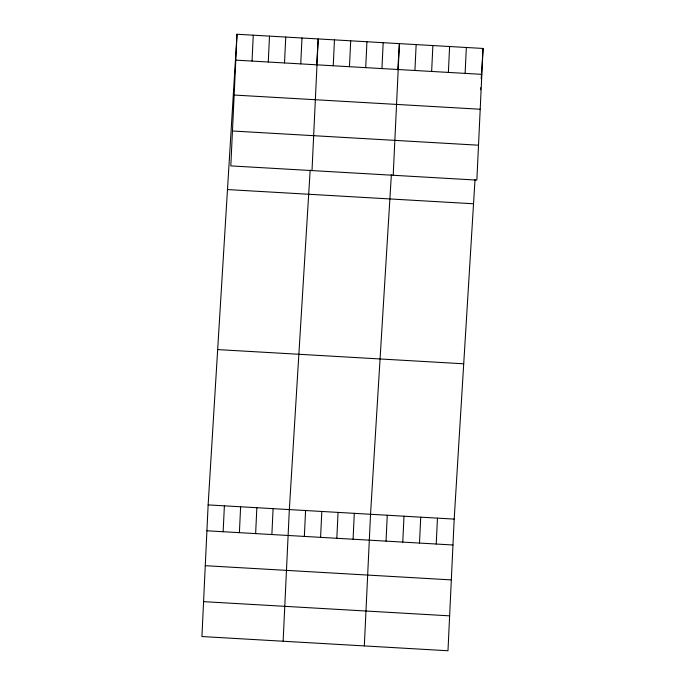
<?xml version="1.0" encoding="UTF-8"?>
<svg xmlns="http://www.w3.org/2000/svg" width="685" height="685" viewBox="0 0 685 685"><rect width="100%" height="100%" fill="white"/><g stroke="black" fill="none" stroke-linecap="round" stroke-linejoin="round"><path stroke-width="1.03" d="M237.019 34.25L230.811 165.898L476.863 180.104L483.071 48.455L237.019 34.25L208.137 504.905L201.929 636.545L447.981 650.75L454.189 519.102L475.022 179.564M223.156 531.731L224.38 505.838M252.037 61.076L253.262 35.183M239.399 532.665L240.615 506.772M268.28 62.018L269.496 36.125M255.633 533.606L256.858 507.713M284.515 62.951L285.739 37.059M271.876 534.54L273.092 508.647M300.758 63.893L301.982 38M283.128 641.237L289.335 509.589L310.168 170.043M312.009 170.582L318.217 38.934L316.607 65.161M304.354 536.415L305.578 510.522M333.235 65.769L334.46 39.876M320.589 537.357L321.813 511.464M349.478 66.702L350.694 40.809M336.832 538.29L338.056 512.397M365.713 67.644L366.937 41.751M353.075 539.232L354.291 513.339M381.956 68.577L383.172 42.684M364.326 645.921L370.534 514.272L391.366 174.735M393.207 175.274L399.415 43.626L397.805 69.844M386.04 541.133L387.265 515.24M414.922 70.478L416.146 44.593M402.771 542.1L403.996 516.207M431.653 71.445L432.877 45.553M419.503 543.059L420.727 517.175M448.384 72.413L449.608 46.52M436.234 544.027L437.458 518.134M465.115 73.381L466.339 47.488M480.528 89.803L480.656 87.783M481.212 78.706L483.071 48.455M235.803 60.143L481.846 74.348M234.159 95.044L480.202 109.24M232.463 130.998L478.507 145.203M227.488 189.565L473.54 203.77M217.667 349.59L463.719 363.786M208.137 504.905L454.189 519.102M206.921 530.789L452.965 544.995M205.277 565.69L451.321 579.895M203.582 601.644L449.625 615.849"/></g></svg>
